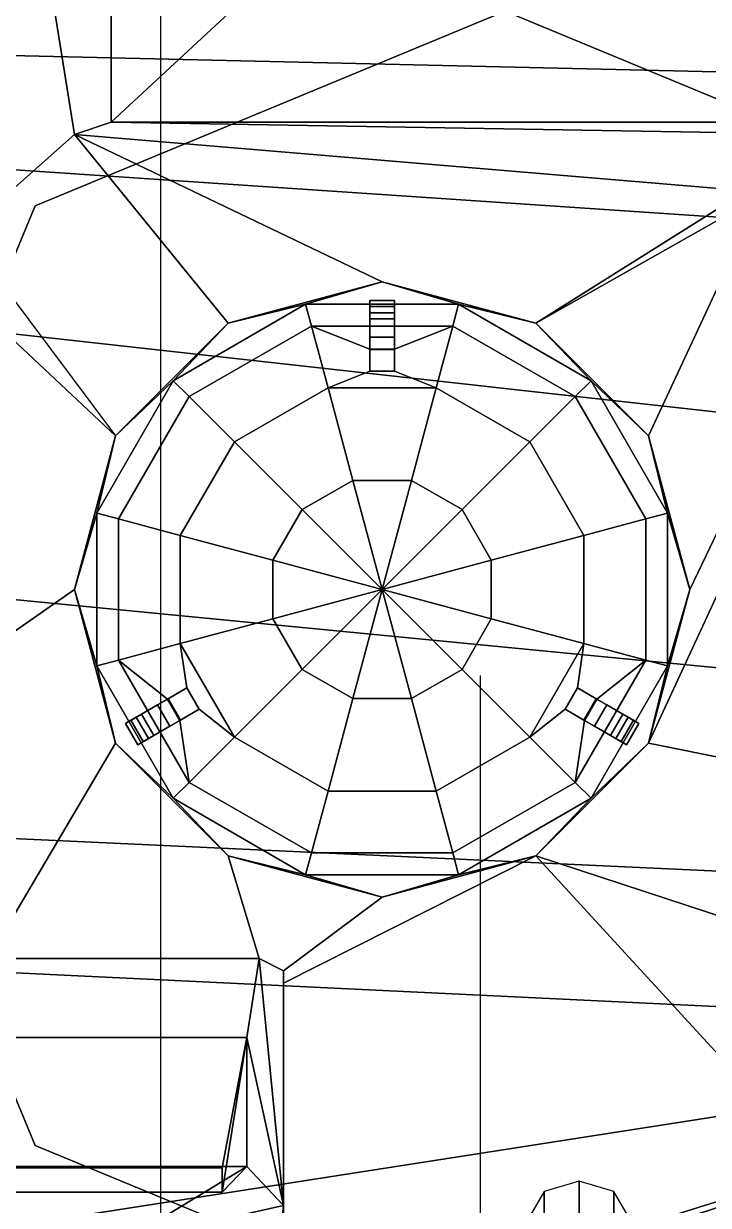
# Model space of a CAD drawing. Header units: millimetres. Extents: x -0.9 to 1.2, y -2.1 to 13.
# Drawn here: x -0.371 to 0.185, y -0.501 to 0.46 of the extents above; entities that cross this region are included whole.
import ezdxf

# ---------------------------------------------------------------- set-up
doc = ezdxf.new("R2010")
doc.units = ezdxf.units.MM
for name, color, linetype in [('sleeve', 5, 'Continuous'), ('tmp', 4, 'Continuous'), ('turret', 2, 'Continuous')]:
    doc.layers.add(name, color=color, linetype=linetype)

msp = doc.modelspace()

# ---------------------------------------------------------------- linework, layer by layer
for points in [[(0.63, 1.81, 0.35), (0.53, -1.58, 0.35), (-0.53, -1.58, 0.35), (-0.63, 1.81, 0.35)], [(0.61, 0.53, 1.34), (-0.6, 0.53, 1.34), (-0.64, 0.44, 1.34), (0.66, 0.41, 1.34)], [(0.66, 0.41, 1.34), (-0.64, 0.44, 1.34), (-0.66, 0.36, 1.34), (0.68, 0.27, 1.34)], [(0.68, 0.27, 1.34), (-0.66, 0.36, 1.34), (-0.67, 0.24, 1.34), (0.68, 0.09, 1.34)], [(0.68, 0.09, 1.34), (-0.67, 0.24, 1.34), (-0.67, 0.02, 1.34), (0.67, -0.11, 1.34)], [(0.67, -0.11, 1.34), (-0.67, 0.02, 1.34), (-0.65, -0.19, 1.34), (0.65, -0.25, 1.34)], [(0.65, -0.25, 1.34), (-0.65, -0.19, 1.34), (-0.62, -0.3, 1.34), (0.63, -0.36, 1.34)], [(0.63, -0.36, 1.34), (-0.62, -0.3, 1.34), (-0.56, -0.42, 1.34), (-0.46, -0.53, 1.34)], [(0.63, -0.36, 1.34), (-0.46, -0.53, 1.34), (-0.34, -0.6, 1.34), (-0.23, -0.63, 1.34)], [(0.63, -0.36, 1.34), (-0.23, -0.63, 1.34), (-0.2, -0.63, 1.34)], [(0.63, -0.36, 1.34), (-0.2, -0.63, 1.34), (-0.19, -0.64, 1.34)], [(-0.19, -0.64, 1.34), (-0.11, -0.94, 1.34), (0.46, -0.94, 1.34), (0.63, -0.36, 1.34)]]:
    msp.add_3dface(points)
at = {"layer": 'sleeve', "extrusion": (-1, 0, 0)}
msp.add_line((0, -0.59, 1.6), (0, -0.07, 1.34), dxfattribs=at)
at = {"layer": 'tmp'}
for p in [(-0.26, 1.78, 13.47), (-0.26, 1.78, 13.45)]:
    msp.add_xline(p, (0, -1), dxfattribs=at)
at = {"layer": 'turret'}
for points in [[(-0.33, 0.37, 1.87), (-0.37, 0.62, 1.4), (-0.6, 0.37, 1.4), (-0.42, 0.29, 1.87)], [(-0.37, 0.62, 1.4), (-0.3515, 0.5855, 1.37), (-0.57, 0.348, 1.37), (-0.6, 0.37, 1.4)], [(-0.3, 0.38, 1.87), (-0.3, 0.51, 1.59), (-0.37, 0.62, 1.4), (-0.33, 0.37, 1.87)], [(0.38, 0.38, 1.87), (0.2, 0.51, 1.59), (-0.16, 0.51, 1.59), (-0.3, 0.38, 1.87)], [(-0.3, 0.38, 1.87), (-0.16, 0.51, 1.59), (-0.3, 0.51, 1.59), (-0.3, 0.38, 1.87)], [(0.02, 0.47, 1.34), (-0.36184, 0.31184, 1.34), (-0.36184, 0.31184, 1.37), (0.02, 0.47, 1.37)], [(0.40184, 0.31184, 1.34), (0.02, 0.47, 1.34), (0.02, 0.47, 1.37), (0.40184, 0.31184, 1.37)], [(0.21586, 0.32414, 1.87), (0.29, 0.37, 1.87), (-0.3, 0.38, 1.87), (-0.33, 0.37, 1.87)], [(0.38, 0.38, 1.87), (-0.3, 0.38, 1.87), (0.29, 0.37, 1.87), (0.31, 0.37, 1.87)], [(-0.33, 0.37, 1.87), (-0.42, 0.29, 1.87), (-0.29651, 0.125, 1.87), (-0.205, 0.21651, 1.87)], [(-0.33, 0.37, 1.87), (-0.33, 0.37, 1.87), (-0.205, 0.21651, 1.87), (-0.08, 0.25, 1.87)], [(0.21586, 0.32414, 1.87), (-0.33, 0.37, 1.87), (-0.08, 0.25, 1.87), (0.045, 0.21651, 1.87)], [(0.045, 0.21651, 1.87), (0.045, 0.21651, 1.87), (0.21, 0.31, 1.87), (0.21586, 0.32414, 1.87)], [(-0.36184, 0.31184, 1.34), (-0.52, -0.07, 1.34), (-0.52, -0.07, 1.37), (-0.36184, 0.31184, 1.37)], [(0.045, 0.21651, 1.87), (0.13651, 0.125, 1.87), (0.21586, 0.29586, 1.87), (0.21, 0.31, 1.87)], [(0.13651, 0.125, 1.87), (0.17, 0, 1.87), (0.29, 0.25, 1.87), (0.21586, 0.29586, 1.87)], [(0.38414, 0.29586, 1.87), (0.31, 0.25, 1.87), (0.13651, -0.125, 1.87), (0.41, -0.18, 1.87)], [(-0.43, 0.25, 1.87), (-0.43, -0.07, 1.87), (-0.33, 0, 1.87), (-0.29651, 0.125, 1.87)], [(-0.08, 0.25, 1.87), (-0.205, 0.21651, 1.87), (-0.205, 0.21651, 1.89), (-0.08, 0.25, 1.89)], [(-0.08, 0.25, 1.89), (-0.205, 0.21651, 1.89), (-0.14212, 0.23182, 1.89)], [(-0.01788, 0.23182, 1.89), (-0.08, 0.25, 1.89), (-0.14212, 0.23182, 1.89)], [(0.045, 0.21651, 1.87), (-0.08, 0.25, 1.87), (-0.08, 0.25, 1.89), (0.045, 0.21651, 1.89)], [(0.045, 0.21651, 1.89), (-0.08, 0.25, 1.89), (-0.01788, 0.23182, 1.89)], [(0.31, 0.25, 1.87), (0.29, 0.25, 1.87), (0.17, 0, 1.87), (0.13651, -0.125, 1.87)], [(-0.13739, 0.21418, 1.95), (-0.14212, 0.23182, 1.89), (-0.24971, 0.16971, 1.89), (-0.23679, 0.15679, 1.95)], [(-0.14212, 0.23182, 1.89), (-0.205, 0.21651, 1.89), (-0.24971, 0.16971, 1.89)], [(-0.02261, 0.21418, 1.95), (-0.01788, 0.23182, 1.89), (-0.14212, 0.23182, 1.89), (-0.13739, 0.21418, 1.95)], [(-0.07, 0.22, 2.01), (-0.07, 0.235, 2), (-0.09, 0.235, 2), (-0.09, 0.22, 2.01)], [(-0.07, 0.235, 2), (-0.07, 0.235, 1.995), (-0.09, 0.235, 1.995), (-0.09, 0.235, 2)], [(-0.07, 0.235, 1.995), (-0.07, 0.23, 1.99), (-0.09, 0.23, 1.99), (-0.09, 0.235, 1.995)], [(-0.09, 0.225, 1.99), (-0.09, 0.22, 1.995), (-0.09, 0.22, 2.01), (-0.09, 0.235, 2)], [(-0.09, 0.23, 1.99), (-0.09, 0.225, 1.99), (-0.09, 0.235, 2), (-0.09, 0.235, 1.995)], [(-0.07, 0.22, 1.995), (-0.07, 0.225, 1.99), (-0.07, 0.235, 2), (-0.07, 0.22, 2.01)], [(-0.07, 0.225, 1.99), (-0.07, 0.23, 1.99), (-0.07, 0.235, 1.995), (-0.07, 0.235, 2)], [(0.07679, 0.15679, 1.95), (0.08971, 0.16971, 1.89), (-0.01788, 0.23182, 1.89), (-0.02261, 0.21418, 1.95)], [(0.08971, 0.16971, 1.89), (0.045, 0.21651, 1.89), (-0.01788, 0.23182, 1.89)], [(-0.07, 0.23, 1.99), (-0.07, 0.225, 1.99), (-0.09, 0.225, 1.99), (-0.09, 0.23, 1.99)], [(-0.07, 0.225, 1.99), (-0.07, 0.22, 1.995), (-0.09, 0.22, 1.995), (-0.09, 0.225, 1.99)], [(-0.205, 0.21651, 1.87), (-0.29651, 0.125, 1.87), (-0.29651, 0.125, 1.89), (-0.205, 0.21651, 1.89)], [(-0.205, 0.21651, 1.89), (-0.29651, 0.125, 1.89), (-0.24971, 0.16971, 1.89)], [(-0.12392, 0.16392, 2.02), (-0.13739, 0.21418, 1.95), (-0.23679, 0.15679, 1.95), (-0.2, 0.12, 2.02)], [(-0.07, 0.1955, 1.97601), (-0.02261, 0.21418, 1.95), (-0.13739, 0.21418, 1.95), (-0.09, 0.1955, 1.97601)], [(-0.09, 0.1955, 1.97601), (-0.13739, 0.21418, 1.95), (-0.12392, 0.16392, 2.02), (-0.09, 0.17741, 2.00121)], [(-0.07, 0.195, 2.01), (-0.07, 0.22, 2.01), (-0.09, 0.22, 2.01), (-0.09, 0.195, 2.01)], [(-0.07, 0.22, 1.995), (-0.07, 0.205, 1.995), (-0.09, 0.205, 1.995), (-0.09, 0.22, 1.995)], [(-0.09, 0.22, 1.995), (-0.09, 0.205, 1.995), (-0.09, 0.195, 2.01), (-0.09, 0.22, 2.01)], [(-0.07, 0.205, 1.995), (-0.07, 0.22, 1.995), (-0.07, 0.22, 2.01), (-0.07, 0.195, 2.01)], [(-0.02261, 0.21418, 1.95), (-0.07, 0.1955, 1.97601), (-0.07, 0.17741, 2.00121), (-0.03608, 0.16392, 2.02)], [(0.04, 0.12, 2.02), (0.07679, 0.15679, 1.95), (-0.02261, 0.21418, 1.95), (-0.03608, 0.16392, 2.02)], [(0.13651, 0.125, 1.87), (0.045, 0.21651, 1.87), (0.045, 0.21651, 1.89), (0.13651, 0.125, 1.89)], [(0.13651, 0.125, 1.89), (0.045, 0.21651, 1.89), (0.08971, 0.16971, 1.89)], [(-0.07, 0.205, 1.995), (-0.07, 0.1955, 1.97601), (-0.09, 0.1955, 1.97601), (-0.09, 0.205, 1.995)], [(-0.09, 0.205, 1.995), (-0.09, 0.1955, 1.97601), (-0.09, 0.17741, 2.00121), (-0.09, 0.195, 2.01)], [(-0.07, 0.1955, 1.97601), (-0.07, 0.205, 1.995), (-0.07, 0.195, 2.01), (-0.07, 0.17741, 2.00121)], [(-0.07, 0.17741, 2.00121), (-0.07, 0.195, 2.01), (-0.09, 0.195, 2.01), (-0.09, 0.17741, 2.00121)], [(-0.03608, 0.16392, 2.02), (-0.07, 0.17741, 2.00121), (-0.09, 0.17741, 2.00121), (-0.12392, 0.16392, 2.02)], [(-0.23679, 0.15679, 1.95), (-0.24971, 0.16971, 1.89), (-0.31182, 0.06212, 1.89), (-0.29418, 0.05739, 1.95)], [(-0.24971, 0.16971, 1.89), (-0.29651, 0.125, 1.89), (-0.31182, 0.06212, 1.89)], [(-0.10377, 0.08871, 2.06), (-0.12392, 0.16392, 2.02), (-0.2, 0.12, 2.02), (-0.14494, 0.06494, 2.06)], [(-0.05623, 0.08871, 2.06), (-0.03608, 0.16392, 2.02), (-0.12392, 0.16392, 2.02), (-0.10377, 0.08871, 2.06)], [(-0.01506, 0.06494, 2.06), (0.04, 0.12, 2.02), (-0.03608, 0.16392, 2.02), (-0.05623, 0.08871, 2.06)], [(0.13418, 0.05739, 1.95), (0.15182, 0.06212, 1.89), (0.08971, 0.16971, 1.89), (0.07679, 0.15679, 1.95)], [(0.15182, 0.06212, 1.89), (0.13651, 0.125, 1.89), (0.08971, 0.16971, 1.89)], [(-0.2, 0.12, 2.02), (-0.23679, 0.15679, 1.95), (-0.29418, 0.05739, 1.95), (-0.24392, 0.04392, 2.02)], [(0.08392, 0.04392, 2.02), (0.13418, 0.05739, 1.95), (0.07679, 0.15679, 1.95), (0.04, 0.12, 2.02)], [(-0.29651, 0.125, 1.87), (-0.33, 0, 1.87), (-0.33, 0, 1.89), (-0.29651, 0.125, 1.89)], [(-0.29651, 0.125, 1.89), (-0.33, 0, 1.89), (-0.31182, 0.06212, 1.89)], [(0.17, 0, 1.87), (0.13651, 0.125, 1.87), (0.13651, 0.125, 1.89), (0.17, 0, 1.89)], [(0.17, 0, 1.89), (0.13651, 0.125, 1.89), (0.15182, 0.06212, 1.89)], [(-0.14494, 0.06494, 2.06), (-0.2, 0.12, 2.02), (-0.24392, 0.04392, 2.02), (-0.16871, 0.02377, 2.06)], [(0.00871, 0.02377, 2.06), (0.08392, 0.04392, 2.02), (0.04, 0.12, 2.02), (-0.01506, 0.06494, 2.06)], [(-0.08, 0, 2.08), (-0.10377, 0.08871, 2.06), (-0.14494, 0.06494, 2.06), (-0.08, 0, 2.08)], [(-0.08, 0, 2.08), (-0.05623, 0.08871, 2.06), (-0.10377, 0.08871, 2.06), (-0.08, 0, 2.08)], [(-0.08, 0, 2.08), (-0.01506, 0.06494, 2.06), (-0.05623, 0.08871, 2.06), (-0.08, 0, 2.08)], [(-0.31182, 0.06212, 1.89), (-0.33, 0, 1.89), (-0.31182, -0.06212, 1.89)], [(-0.29418, 0.05739, 1.95), (-0.31182, 0.06212, 1.89), (-0.31182, -0.06212, 1.89), (-0.29418, -0.05739, 1.95)], [(-0.08, 0, 2.08), (-0.14494, 0.06494, 2.06), (-0.16871, 0.02377, 2.06), (-0.08, 0, 2.08)], [(-0.08, 0, 2.08), (0.00871, 0.02377, 2.06), (-0.01506, 0.06494, 2.06), (-0.08, 0, 2.08)], [(0.13418, -0.05739, 1.95), (0.15182, -0.06212, 1.89), (0.15182, 0.06212, 1.89), (0.13418, 0.05739, 1.95)], [(0.15182, -0.06212, 1.89), (0.17, 0, 1.89), (0.15182, 0.06212, 1.89)], [(-0.24392, 0.04392, 2.02), (-0.29418, 0.05739, 1.95), (-0.29418, -0.05739, 1.95), (-0.24392, -0.04392, 2.02)], [(0.08392, -0.04392, 2.02), (0.13418, -0.05739, 1.95), (0.13418, 0.05739, 1.95), (0.08392, 0.04392, 2.02)], [(-0.16871, 0.02377, 2.06), (-0.24392, 0.04392, 2.02), (-0.24392, -0.04392, 2.02), (-0.16871, -0.02377, 2.06)], [(0.00871, -0.02377, 2.06), (0.08392, -0.04392, 2.02), (0.08392, 0.04392, 2.02), (0.00871, 0.02377, 2.06)], [(-0.08, 0, 2.08), (-0.16871, 0.02377, 2.06), (-0.16871, -0.02377, 2.06), (-0.08, 0, 2.08)], [(-0.08, 0, 2.08), (0.00871, -0.02377, 2.06), (0.00871, 0.02377, 2.06), (-0.08, 0, 2.08)], [(-0.43, -0.07, 1.87), (-0.4, -0.3, 1.87), (-0.29651, -0.125, 1.87), (-0.33, 0, 1.87)], [(-0.33, 0, 1.87), (-0.29651, -0.125, 1.87), (-0.29651, -0.125, 1.89), (-0.33, 0, 1.89)], [(-0.33, 0, 1.89), (-0.29651, -0.125, 1.89), (-0.31182, -0.06212, 1.89)], [(-0.08, 0, 2.08), (-0.16871, -0.02377, 2.06), (-0.14494, -0.06494, 2.06), (-0.08, 0, 2.08)], [(-0.08, 0, 2.08), (-0.14494, -0.06494, 2.06), (-0.10377, -0.08871, 2.06), (-0.08, 0, 2.08)], [(-0.08, 0, 2.08), (-0.10377, -0.08871, 2.06), (-0.05623, -0.08871, 2.06), (-0.08, 0, 2.08)], [(-0.08, 0, 2.08), (-0.05623, -0.08871, 2.06), (-0.01506, -0.06494, 2.06), (-0.08, 0, 2.08)], [(-0.08, 0, 2.08), (-0.01506, -0.06494, 2.06), (0.00871, -0.02377, 2.06), (-0.08, 0, 2.08)], [(0.13651, -0.125, 1.87), (0.17, 0, 1.87), (0.17, 0, 1.89), (0.13651, -0.125, 1.89)], [(0.13651, -0.125, 1.89), (0.17, 0, 1.89), (0.15182, -0.06212, 1.89)], [(-0.16871, -0.02377, 2.06), (-0.24392, -0.04392, 2.02), (-0.2, -0.12, 2.02), (-0.14494, -0.06494, 2.06)], [(-0.01506, -0.06494, 2.06), (0.04, -0.12, 2.02), (0.08392, -0.04392, 2.02), (0.00871, -0.02377, 2.06)], [(-0.29418, -0.05739, 1.95), (-0.25431, -0.08909, 1.97601), (-0.23865, -0.08005, 2.00121), (-0.24392, -0.04392, 2.02)], [(-0.24392, -0.04392, 2.02), (-0.23865, -0.08005, 2.00121), (-0.22865, -0.09737, 2.00121), (-0.2, -0.12, 2.02)], [(0.04, -0.12, 2.02), (0.06865, -0.09737, 2.00121), (0.07865, -0.08005, 2.00121), (0.08392, -0.04392, 2.02)], [(0.09431, -0.08909, 1.97601), (0.13418, -0.05739, 1.95), (0.08392, -0.04392, 2.02), (0.07865, -0.08005, 2.00121)], [(-0.29418, -0.05739, 1.95), (-0.31182, -0.06212, 1.89), (-0.24971, -0.16971, 1.89), (-0.23679, -0.15679, 1.95)], [(-0.25431, -0.08909, 1.97601), (-0.29418, -0.05739, 1.95), (-0.23679, -0.15679, 1.95), (-0.24431, -0.10641, 1.97601)], [(0.07679, -0.15679, 1.95), (0.08971, -0.16971, 1.89), (0.15182, -0.06212, 1.89), (0.13418, -0.05739, 1.95)], [(0.08431, -0.10641, 1.97601), (0.07679, -0.15679, 1.95), (0.13418, -0.05739, 1.95), (0.09431, -0.08909, 1.97601)], [(-0.31182, -0.06212, 1.89), (-0.29651, -0.125, 1.89), (-0.24971, -0.16971, 1.89)], [(-0.14494, -0.06494, 2.06), (-0.2, -0.12, 2.02), (-0.12392, -0.16392, 2.02), (-0.10377, -0.08871, 2.06)], [(-0.05623, -0.08871, 2.06), (-0.03608, -0.16392, 2.02), (0.04, -0.12, 2.02), (-0.01506, -0.06494, 2.06)], [(0.08971, -0.16971, 1.89), (0.13651, -0.125, 1.89), (0.15182, -0.06212, 1.89)], [(-0.52, -0.07, 1.34), (-0.36184, -0.45184, 1.34), (-0.36184, -0.45184, 1.37), (-0.52, -0.07, 1.37)], [(-0.25431, -0.08909, 1.97601), (-0.26254, -0.09384, 1.995), (-0.25387, -0.08884, 2.01), (-0.23865, -0.08005, 2.00121)], [(-0.23865, -0.08005, 2.00121), (-0.25387, -0.08884, 2.01), (-0.24387, -0.10616, 2.01), (-0.22865, -0.09737, 2.00121)], [(0.06865, -0.09737, 2.00121), (0.08387, -0.10616, 2.01), (0.09387, -0.08884, 2.01), (0.07865, -0.08005, 2.00121)], [(0.10254, -0.09384, 1.995), (0.09431, -0.08909, 1.97601), (0.07865, -0.08005, 2.00121), (0.09387, -0.08884, 2.01)], [(-0.26254, -0.09384, 1.995), (-0.27553, -0.10134, 1.995), (-0.27553, -0.10134, 2.01), (-0.25387, -0.08884, 2.01)], [(-0.25387, -0.08884, 2.01), (-0.27553, -0.10134, 2.01), (-0.26553, -0.11866, 2.01), (-0.24387, -0.10616, 2.01)], [(-0.27553, -0.10134, 1.995), (-0.26254, -0.09384, 1.995), (-0.25254, -0.11116, 1.995), (-0.26553, -0.11866, 1.995)], [(-0.26254, -0.09384, 1.995), (-0.25431, -0.08909, 1.97601), (-0.24431, -0.10641, 1.97601), (-0.25254, -0.11116, 1.995)], [(-0.10377, -0.08871, 2.06), (-0.12392, -0.16392, 2.02), (-0.03608, -0.16392, 2.02), (-0.05623, -0.08871, 2.06)], [(0.08387, -0.10616, 2.01), (0.10553, -0.11866, 2.01), (0.11553, -0.10134, 2.01), (0.09387, -0.08884, 2.01)], [(0.09254, -0.11116, 1.995), (0.08431, -0.10641, 1.97601), (0.09431, -0.08909, 1.97601), (0.10254, -0.09384, 1.995)], [(0.10553, -0.11866, 1.995), (0.09254, -0.11116, 1.995), (0.10254, -0.09384, 1.995), (0.11553, -0.10134, 1.995)], [(0.11553, -0.10134, 1.995), (0.10254, -0.09384, 1.995), (0.09387, -0.08884, 2.01), (0.11553, -0.10134, 2.01)], [(-0.27553, -0.10134, 1.995), (-0.27986, -0.10384, 1.99), (-0.28852, -0.10884, 2), (-0.27553, -0.10134, 2.01)], [(-0.27553, -0.10134, 2.01), (-0.28852, -0.10884, 2), (-0.27852, -0.12616, 2), (-0.26553, -0.11866, 2.01)], [(-0.27986, -0.10384, 1.99), (-0.28419, -0.10634, 1.99), (-0.28852, -0.10884, 1.995), (-0.28852, -0.10884, 2)], [(-0.28419, -0.10634, 1.99), (-0.27986, -0.10384, 1.99), (-0.26986, -0.12116, 1.99), (-0.27419, -0.12366, 1.99)], [(-0.27986, -0.10384, 1.99), (-0.27553, -0.10134, 1.995), (-0.26553, -0.11866, 1.995), (-0.26986, -0.12116, 1.99)], [(-0.25254, -0.11116, 1.995), (-0.24431, -0.10641, 1.97601), (-0.22865, -0.09737, 2.00121), (-0.24387, -0.10616, 2.01)], [(-0.24431, -0.10641, 1.97601), (-0.23679, -0.15679, 1.95), (-0.2, -0.12, 2.02), (-0.22865, -0.09737, 2.00121)], [(0.07679, -0.15679, 1.95), (0.08431, -0.10641, 1.97601), (0.06865, -0.09737, 2.00121), (0.04, -0.12, 2.02)], [(0.08431, -0.10641, 1.97601), (0.09254, -0.11116, 1.995), (0.08387, -0.10616, 2.01), (0.06865, -0.09737, 2.00121)], [(0.10986, -0.12116, 1.99), (0.10553, -0.11866, 1.995), (0.11553, -0.10134, 1.995), (0.11986, -0.10384, 1.99)], [(0.10553, -0.11866, 2.01), (0.11852, -0.12616, 2), (0.12852, -0.10884, 2), (0.11553, -0.10134, 2.01)], [(0.11419, -0.12366, 1.99), (0.10986, -0.12116, 1.99), (0.11986, -0.10384, 1.99), (0.12419, -0.10634, 1.99)], [(0.11986, -0.10384, 1.99), (0.11553, -0.10134, 1.995), (0.11553, -0.10134, 2.01), (0.12852, -0.10884, 2)], [(0.12419, -0.10634, 1.99), (0.11986, -0.10384, 1.99), (0.12852, -0.10884, 2), (0.12852, -0.10884, 1.995)], [(-0.28852, -0.10884, 1.995), (-0.28419, -0.10634, 1.99), (-0.27419, -0.12366, 1.99), (-0.27852, -0.12616, 1.995)], [(-0.28852, -0.10884, 2), (-0.28852, -0.10884, 1.995), (-0.27852, -0.12616, 1.995), (-0.27852, -0.12616, 2)], [(-0.26553, -0.11866, 1.995), (-0.25254, -0.11116, 1.995), (-0.24387, -0.10616, 2.01), (-0.26553, -0.11866, 2.01)], [(0.09254, -0.11116, 1.995), (0.10553, -0.11866, 1.995), (0.10553, -0.11866, 2.01), (0.08387, -0.10616, 2.01)], [(0.11852, -0.12616, 1.995), (0.11419, -0.12366, 1.99), (0.12419, -0.10634, 1.99), (0.12852, -0.10884, 1.995)], [(0.11852, -0.12616, 2), (0.11852, -0.12616, 1.995), (0.12852, -0.10884, 1.995), (0.12852, -0.10884, 2)], [(-0.26986, -0.12116, 1.99), (-0.26553, -0.11866, 1.995), (-0.26553, -0.11866, 2.01), (-0.27852, -0.12616, 2)], [(-0.27419, -0.12366, 1.99), (-0.26986, -0.12116, 1.99), (-0.27852, -0.12616, 2), (-0.27852, -0.12616, 1.995)], [(-0.2, -0.12, 2.02), (-0.23679, -0.15679, 1.95), (-0.13739, -0.21418, 1.95), (-0.12392, -0.16392, 2.02)], [(-0.03608, -0.16392, 2.02), (-0.02261, -0.21418, 1.95), (0.07679, -0.15679, 1.95), (0.04, -0.12, 2.02)], [(0.10553, -0.11866, 1.995), (0.10986, -0.12116, 1.99), (0.11852, -0.12616, 2), (0.10553, -0.11866, 2.01)], [(0.10986, -0.12116, 1.99), (0.11419, -0.12366, 1.99), (0.11852, -0.12616, 1.995), (0.11852, -0.12616, 2)], [(-0.4, -0.3, 1.87), (-0.18, -0.3, 1.87), (-0.205, -0.21651, 1.87), (-0.29651, -0.125, 1.87)], [(-0.29651, -0.125, 1.87), (-0.205, -0.21651, 1.87), (-0.205, -0.21651, 1.89), (-0.29651, -0.125, 1.89)], [(-0.29651, -0.125, 1.89), (-0.205, -0.21651, 1.89), (-0.24971, -0.16971, 1.89)], [(0.045, -0.21651, 1.87), (0.13651, -0.125, 1.87), (0.13651, -0.125, 1.89), (0.045, -0.21651, 1.89)], [(0.36, -0.32, 1.87), (0.41, -0.18, 1.87), (0.13651, -0.125, 1.87), (0.045, -0.21651, 1.87)], [(0.045, -0.21651, 1.89), (0.13651, -0.125, 1.89), (0.08971, -0.16971, 1.89)], [(-0.23679, -0.15679, 1.95), (-0.24971, -0.16971, 1.89), (-0.14212, -0.23182, 1.89), (-0.13739, -0.21418, 1.95)], [(-0.02261, -0.21418, 1.95), (-0.01788, -0.23182, 1.89), (0.08971, -0.16971, 1.89), (0.07679, -0.15679, 1.95)], [(-0.24971, -0.16971, 1.89), (-0.205, -0.21651, 1.89), (-0.14212, -0.23182, 1.89)], [(-0.12392, -0.16392, 2.02), (-0.13739, -0.21418, 1.95), (-0.02261, -0.21418, 1.95), (-0.03608, -0.16392, 2.02)], [(-0.01788, -0.23182, 1.89), (0.045, -0.21651, 1.89), (0.08971, -0.16971, 1.89)], [(-0.205, -0.21651, 1.87), (-0.08, -0.25, 1.87), (-0.08, -0.25, 1.89), (-0.205, -0.21651, 1.89)], [(-0.18, -0.3, 1.87), (-0.16, -0.31, 1.87), (-0.08, -0.25, 1.87), (-0.205, -0.21651, 1.87)], [(-0.205, -0.21651, 1.89), (-0.08, -0.25, 1.89), (-0.14212, -0.23182, 1.89)], [(-0.16, -0.31, 1.87), (-0.16, -0.32, 1.87), (0.045, -0.21651, 1.87), (-0.08, -0.25, 1.87)], [(-0.16, -0.32, 1.87), (-0.16, -0.58, 1.76786), (0.36, -0.56, 1.77571), (0.045, -0.21651, 1.87)], [(-0.13739, -0.21418, 1.95), (-0.14212, -0.23182, 1.89), (-0.01788, -0.23182, 1.89), (-0.02261, -0.21418, 1.95)], [(-0.08, -0.25, 1.87), (0.045, -0.21651, 1.87), (0.045, -0.21651, 1.89), (-0.08, -0.25, 1.89)], [(-0.08, -0.25, 1.89), (0.045, -0.21651, 1.89), (-0.01788, -0.23182, 1.89)], [(0.36, -0.56, 1.77571), (0.36, -0.32, 1.87), (0.045, -0.21651, 1.87)], [(-0.14212, -0.23182, 1.89), (-0.08, -0.25, 1.89), (-0.01788, -0.23182, 1.89)], [(-0.18, -0.3, 1.87), (-0.4, -0.3, 1.87), (-0.44, -0.36417, 1.73886), (-0.19, -0.36417, 1.73886)], [(-0.19, -0.36417, 1.73886), (-0.16, -0.50064, 1.46), (-0.16, -0.50064, 1.46), (-0.18, -0.3, 1.87)], [(-0.18, -0.3, 1.87), (-0.16, -0.50064, 1.46), (-0.16, -0.50064, 1.46), (-0.16, -0.31, 1.87)], [(-0.16, -0.31, 1.87), (-0.16, -0.50064, 1.46), (-0.16, -0.50064, 1.46), (-0.16, -0.32, 1.87)], [(-0.16, -0.32, 1.87), (-0.16, -0.50064, 1.46), (-0.16, -0.50064, 1.46), (-0.16, -0.58, 1.76786)], [(-0.19, -0.36417, 1.73886), (-0.44, -0.36417, 1.73886), (-0.42, -0.47, 1.71), (-0.21, -0.47, 1.71)], [(-0.19, -0.36417, 1.73886), (-0.21, -0.47, 1.71), (-0.21, -0.49, 1.68)], [(-0.19, -0.36417, 1.73886), (-0.21, -0.49, 1.68), (-0.21, -0.49, 1.56), (-0.19, -0.46891, 1.52484)], [(-0.19, -0.46891, 1.52484), (-0.16, -0.50064, 1.46), (-0.16, -0.50064, 1.46), (-0.19, -0.36417, 1.73886)], [(-0.36184, -0.45184, 1.34), (0.02, -0.61, 1.34), (0.02, -0.61, 1.37), (-0.36184, -0.45184, 1.37)], [(0.02, -0.61, 1.34), (0.40184, -0.45184, 1.34), (0.40184, -0.45184, 1.37), (0.02, -0.61, 1.37)], [(-0.19, -0.46891, 1.52484), (-0.44, -0.46891, 1.52484), (-0.47, -0.53, 1.4), (-0.29, -0.53, 1.4)], [(-0.21, -0.49, 1.56), (-0.42, -0.49, 1.56), (-0.44, -0.46891, 1.52484), (-0.19, -0.46891, 1.52484)], [(-0.21, -0.47, 1.71), (-0.42, -0.47, 1.71), (-0.42, -0.49, 1.68), (-0.21, -0.49, 1.68)], [(-0.29, -0.53, 1.4), (-0.16, -0.50064, 1.46), (-0.16, -0.50064, 1.46), (-0.19, -0.46891, 1.52484)], [(0.05172, -0.48929, 1.72929), (0.04, -0.50929, 1.70929), (0.04, -0.58, 1.78), (0.05172, -0.56, 1.8)], [(0.08, -0.48101, 1.73757), (0.05172, -0.48929, 1.72929), (0.05172, -0.56, 1.8), (0.08, -0.55172, 1.80828)], [(0.10828, -0.48929, 1.72929), (0.08, -0.48101, 1.73757), (0.08, -0.55172, 1.80828), (0.10828, -0.56, 1.8)], [(0.12, -0.50929, 1.70929), (0.10828, -0.48929, 1.72929), (0.10828, -0.56, 1.8), (0.12, -0.58, 1.78)], [(-0.21, -0.49, 1.68), (-0.42, -0.49, 1.68), (-0.42, -0.49, 1.56), (-0.21, -0.49, 1.56)], [(-0.29, -0.53, 1.4), (-0.17, -0.59, 1.4), (-0.17, -0.59, 1.4), (-0.16, -0.50064, 1.46)], [(-0.16, -0.50064, 1.46), (-0.17, -0.59, 1.4), (-0.17, -0.59, 1.4), (-0.16, -0.58, 1.76786)]]:
    msp.add_3dface(points, dxfattribs=at)

doc.saveas('drawing.dxf')
